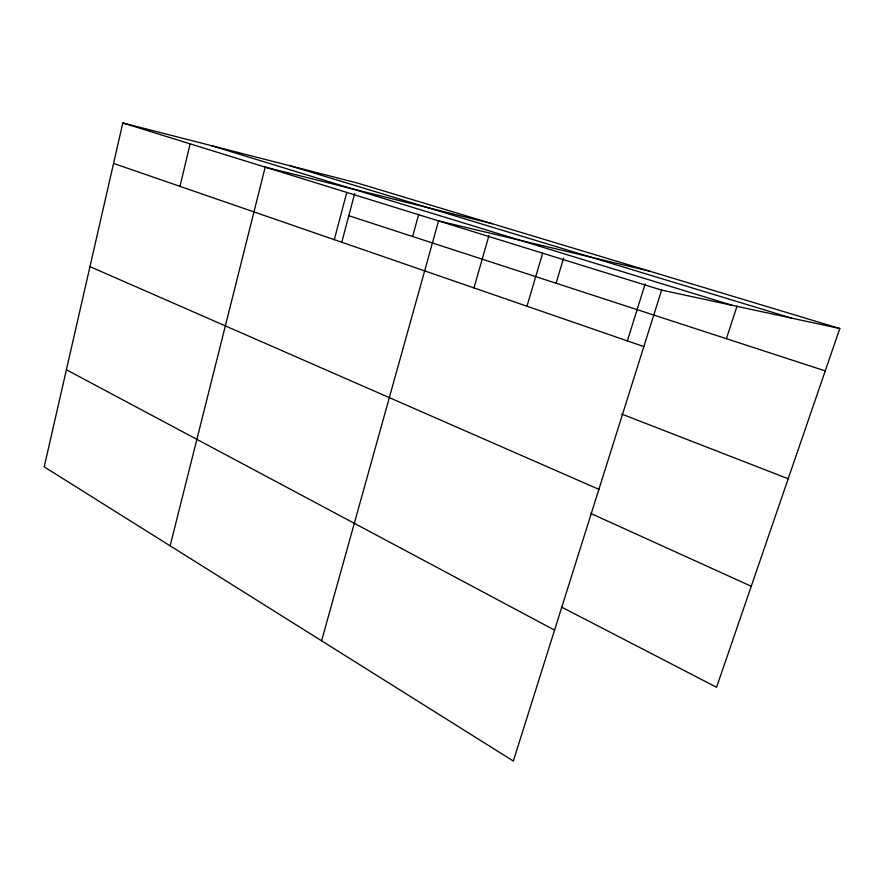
<?xml version="1.0" encoding="UTF-8"?>
<svg xmlns="http://www.w3.org/2000/svg" width="884" height="884" viewBox="0 0 884 884"><rect width="100%" height="100%" fill="white"/><g stroke="black" fill="none" stroke-linecap="round" stroke-linejoin="round"><path stroke-width="1.33" d="M839.8 328.528L357.467 183.054L122.81 122.953L44.2 466.863L513.339 761.047L661.63 290.096L839.8 328.528L716.57 687.266L561.373 606.965M179.971 186.358L190.137 143.838M170.148 545.837L265.2 167.12L492.355 223.74M334.307 239.663L346.771 192.425M341.765 242.293L354.694 193.508M412.607 236.503L418.729 214.282M321.577 640.801L438.574 220.901L649.165 271.034M473.923 288.051L488.974 235.553M526.974 306.218L542.643 253.189M556.08 283.234L563.572 258.161M627.286 341.136L645.154 283.897M726.394 338.705L737.046 306.129M290.328 165.861L791.611 318.129M211.298 145.617L732.096 305.3M122.81 122.953L661.63 290.096M348.804 215.729L825.247 370.893M113.561 163.418L643.85 346.583M621.618 414.032L788.196 478.763M89.969 266.637L598.899 489.338M590.589 513.361L751.267 586.269M66.399 369.755L554.555 630.126"/></g></svg>
